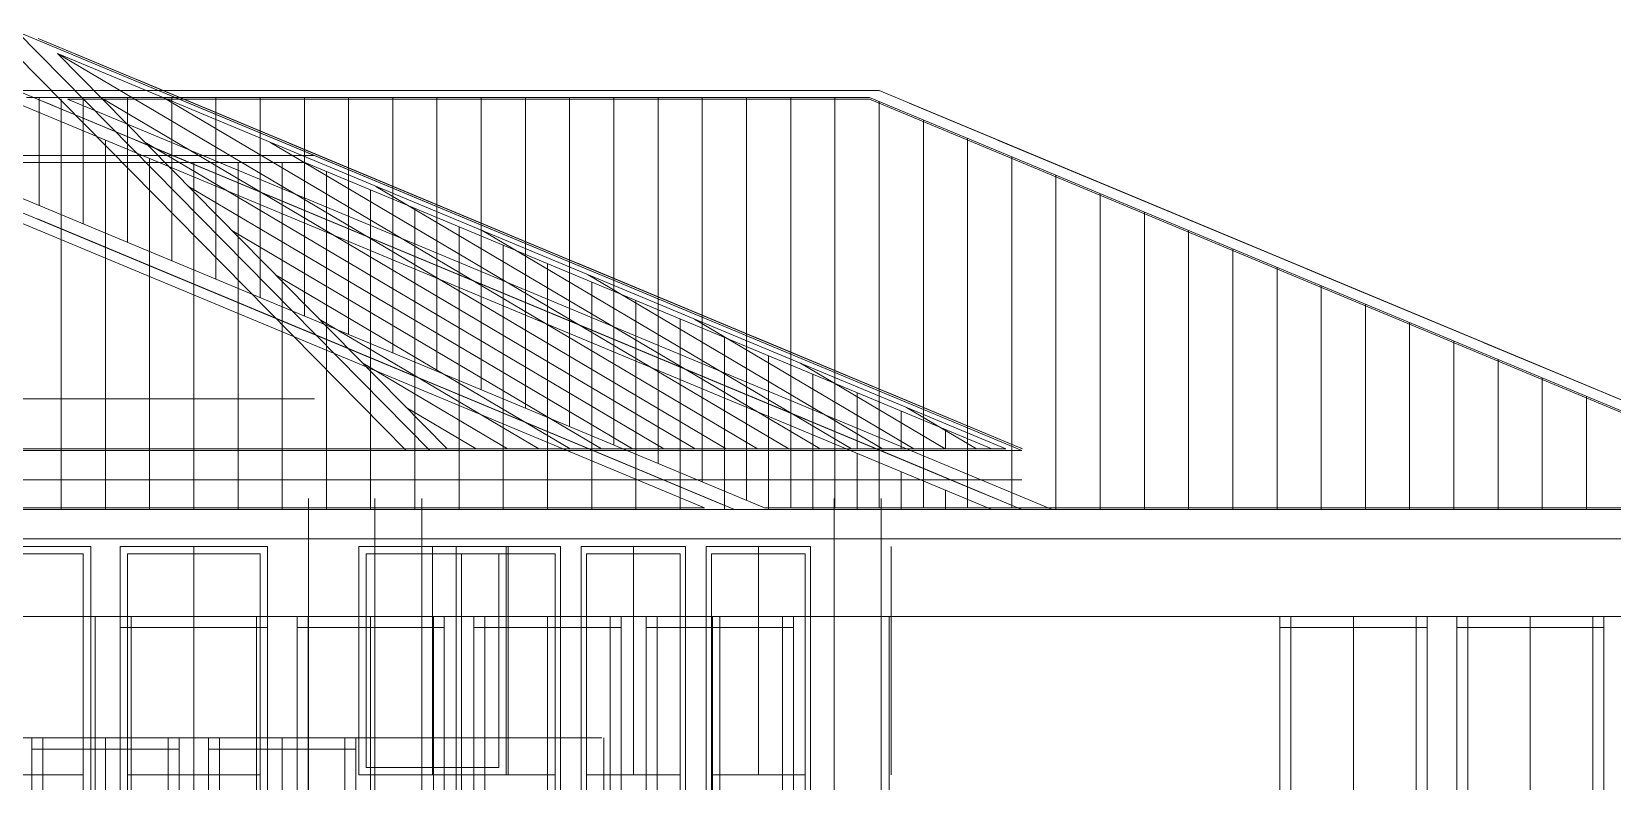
# Model space of a CAD drawing. Header units: millimetres. Extents: x -113526 to 211532, y -79714 to 28306.
# Drawn here: x 82736 to 84591, y -15214 to -14334 of the extents above; entities that cross this region are included whole.
import ezdxf

# ---------------------------------------------------------------- set-up
doc = ezdxf.new("R2010")
doc.units = ezdxf.units.MM
doc.layers.add('填充图样', color=38, linetype='Continuous')

msp = doc.modelspace()

# ---------------------------------------------------------------- linework, layer by layer
at = {"layer": '填充图样', "lineweight": 5, "extrusion": (2e-16, -4e-16, -1)}
for p, q in [((83898.1, -14825.5, 10.3), (82718.6, -14334, 494.9)), ((83067.8, -14479.5, 1363.1), (82718.6, -14334, 1013.9)), ((83067.8, -14479.5, 10.3), (82369.4, -14479.5, 10.3)), ((83898.1, -14825.5, 7331.2), (83067.8, -14479.5, 6500.9))]:
    msp.add_line(p, q, dxfattribs=at)
at = {"layer": '填充图样', "lineweight": 5, "extrusion": (0.384615, 0.923077, 0)}
for p, q in [((83899, -14823.5, 598.7), (82743.4, -14342, 598.7)), ((83899, -14823.5, 546.8), (82743.4, -14342, 546.8)), ((83899, -14823.5, 962), (82743.4, -14342, 962)), ((83899, -14823.5, 910.1), (82743.4, -14342, 910.1)), ((83899, -14823.5, 858.2), (82743.4, -14342, 858.2)), ((83899, -14823.5, 806.3), (82743.4, -14342, 806.3)), ((83899, -14823.5, 754.4), (82743.4, -14342, 754.4)), ((83899, -14823.5, 702.5), (82743.4, -14342, 702.5)), ((83899, -14823.5, 650.6), (82743.4, -14342, 650.6)), ((82743.4, -14342, 512.8), (83899, -14823.5, 38.1)), ((83092.6, -14487.5, 1351.7), (82743.4, -14342, 1002.5)), ((82743.4, -14342, 1002.5), (82743.4, -14342, 512.8)), ((83899, -14823.5, 1013.9), (82754.7, -14346.7, 1013.9)), ((83899, -14823.5, 494.9), (82787, -14360.2, 494.9)), ((83899, -14823.5, 1065.8), (82806.6, -14368.4, 1065.8)), ((83899, -14823.5, 1117.7), (82858.5, -14390, 1117.7)), ((83899, -14823.5, 1169.6), (82910.4, -14411.6, 1169.6)), ((83899, -14823.5, 443), (82913.3, -14412.8, 443)), ((83899, -14823.5, 1221.5), (82962.3, -14433.2, 1221.5)), ((83899, -14823.5, 1273.4), (83014.2, -14454.9, 1273.4)), ((83899, -14823.5, 391.1), (83039.6, -14465.5, 391.1)), ((83899, -14823.5, 1325.3), (83066.1, -14476.5, 1325.3)), ((83092.6, -14487.5, 6489.5), (83092.6, -14487.5, 1351.7)), ((83899, -14823.5, 1896.1), (83092.6, -14487.5, 1896.1)), ((83899, -14823.5, 1792.3), (83092.6, -14487.5, 1792.3)), ((83899, -14823.5, 1740.4), (83092.6, -14487.5, 1740.4)), ((83899, -14823.5, 1688.5), (83092.6, -14487.5, 1688.5)), ((83899, -14823.5, 1636.6), (83092.6, -14487.5, 1636.6)), ((83899, -14823.5, 1584.7), (83092.6, -14487.5, 1584.7)), ((83899, -14823.5, 1532.9), (83092.6, -14487.5, 1532.9)), ((83899, -14823.5, 1481), (83092.6, -14487.5, 1481)), ((83899, -14823.5, 1429.1), (83092.6, -14487.5, 1429.1)), ((83899, -14823.5, 1377.2), (83092.6, -14487.5, 1377.2)), ((83899, -14823.5, 1844.2), (83092.6, -14487.5, 1844.2)), ((83899, -14823.5, 6463), (83092.6, -14487.5, 6463)), ((83899, -14823.5, 7295.9), (83092.6, -14487.5, 6489.5)), ((83899, -14823.5, 6047.8), (83092.6, -14487.5, 6047.8)), ((83899, -14823.5, 6099.7), (83092.6, -14487.5, 6099.7)), ((83899, -14823.5, 6151.6), (83092.6, -14487.5, 6151.6)), ((83899, -14823.5, 6203.5), (83092.6, -14487.5, 6203.5)), ((83899, -14823.5, 6255.4), (83092.6, -14487.5, 6255.4)), ((83899, -14823.5, 6307.3), (83092.6, -14487.5, 6307.3)), ((83899, -14823.5, 6359.2), (83092.6, -14487.5, 6359.2)), ((83899, -14823.5, 6411.1), (83092.6, -14487.5, 6411.1)), ((83899, -14823.5, 5995.9), (83092.6, -14487.5, 5995.9)), ((83899, -14823.5, 4646.6), (83092.6, -14487.5, 4646.6)), ((83899, -14823.5, 4698.5), (83092.6, -14487.5, 4698.5)), ((83899, -14823.5, 4750.4), (83092.6, -14487.5, 4750.4)), ((83899, -14823.5, 4802.3), (83092.6, -14487.5, 4802.3)), ((83899, -14823.5, 4854.2), (83092.6, -14487.5, 4854.2)), ((83899, -14823.5, 4906.1), (83092.6, -14487.5, 4906.1)), ((83899, -14823.5, 4958), (83092.6, -14487.5, 4958)), ((83899, -14823.5, 5009.9), (83092.6, -14487.5, 5009.9)), ((83899, -14823.5, 5061.8), (83092.6, -14487.5, 5061.8)), ((83899, -14823.5, 5113.7), (83092.6, -14487.5, 5113.7)), ((83899, -14823.5, 5165.6), (83092.6, -14487.5, 5165.6)), ((83899, -14823.5, 5217.5), (83092.6, -14487.5, 5217.5)), ((83899, -14823.5, 5269.4), (83092.6, -14487.5, 5269.4)), ((83899, -14823.5, 5321.3), (83092.6, -14487.5, 5321.3)), ((83899, -14823.5, 5373.2), (83092.6, -14487.5, 5373.2)), ((83899, -14823.5, 5425.1), (83092.6, -14487.5, 5425.1)), ((83899, -14823.5, 5477), (83092.6, -14487.5, 5477)), ((83899, -14823.5, 5528.9), (83092.6, -14487.5, 5528.9)), ((83899, -14823.5, 5580.8), (83092.6, -14487.5, 5580.8)), ((83899, -14823.5, 5632.7), (83092.6, -14487.5, 5632.7)), ((83899, -14823.5, 5684.6), (83092.6, -14487.5, 5684.6)), ((83899, -14823.5, 5736.5), (83092.6, -14487.5, 5736.5)), ((83899, -14823.5, 5788.4), (83092.6, -14487.5, 5788.4)), ((83899, -14823.5, 5840.3), (83092.6, -14487.5, 5840.3)), ((83899, -14823.5, 5892.1), (83092.6, -14487.5, 5892.1)), ((83899, -14823.5, 5944), (83092.6, -14487.5, 5944)), ((83899, -14823.5, 3660.6), (83092.6, -14487.5, 3660.6)), ((83899, -14823.5, 3712.5), (83092.6, -14487.5, 3712.5)), ((83899, -14823.5, 3764.4), (83092.6, -14487.5, 3764.4)), ((83899, -14823.5, 3816.3), (83092.6, -14487.5, 3816.3)), ((83899, -14823.5, 3868.2), (83092.6, -14487.5, 3868.2)), ((83899, -14823.5, 3920.1), (83092.6, -14487.5, 3920.1)), ((83899, -14823.5, 3972), (83092.6, -14487.5, 3972)), ((83899, -14823.5, 4023.9), (83092.6, -14487.5, 4023.9)), ((83899, -14823.5, 4075.8), (83092.6, -14487.5, 4075.8)), ((83899, -14823.5, 4127.7), (83092.6, -14487.5, 4127.7)), ((83899, -14823.5, 3608.7), (83092.6, -14487.5, 3608.7)), ((83899, -14823.5, 3556.8), (83092.6, -14487.5, 3556.8)), ((83899, -14823.5, 3504.9), (83092.6, -14487.5, 3504.9)), ((83899, -14823.5, 3453), (83092.6, -14487.5, 3453)), ((83899, -14823.5, 3401.1), (83092.6, -14487.5, 3401.1)), ((83899, -14823.5, 3349.2), (83092.6, -14487.5, 3349.2)), ((83899, -14823.5, 3297.3), (83092.6, -14487.5, 3297.3)), ((83899, -14823.5, 4179.6), (83092.6, -14487.5, 4179.6)), ((83899, -14823.5, 4231.5), (83092.6, -14487.5, 4231.5)), ((83899, -14823.5, 4283.4), (83092.6, -14487.5, 4283.4)), ((83899, -14823.5, 4335.3), (83092.6, -14487.5, 4335.3)), ((83899, -14823.5, 4387.2), (83092.6, -14487.5, 4387.2)), ((83899, -14823.5, 4439), (83092.6, -14487.5, 4439)), ((83899, -14823.5, 4490.9), (83092.6, -14487.5, 4490.9)), ((83899, -14823.5, 4542.8), (83092.6, -14487.5, 4542.8)), ((83899, -14823.5, 4594.7), (83092.6, -14487.5, 4594.7)), ((83899, -14823.5, 1948), (83092.6, -14487.5, 1948)), ((83899, -14823.5, 2934.1), (83092.6, -14487.5, 2934.1)), ((83899, -14823.5, 2882.2), (83092.6, -14487.5, 2882.2)), ((83899, -14823.5, 2830.3), (83092.6, -14487.5, 2830.3)), ((83899, -14823.5, 2778.4), (83092.6, -14487.5, 2778.4)), ((83899, -14823.5, 2726.5), (83092.6, -14487.5, 2726.5)), ((83899, -14823.5, 2674.6), (83092.6, -14487.5, 2674.6)), ((83899, -14823.5, 2622.7), (83092.6, -14487.5, 2622.7)), ((83899, -14823.5, 2570.8), (83092.6, -14487.5, 2570.8)), ((83899, -14823.5, 2518.9), (83092.6, -14487.5, 2518.9)), ((83899, -14823.5, 2467), (83092.6, -14487.5, 2467)), ((83899, -14823.5, 2415.1), (83092.6, -14487.5, 2415.1)), ((83899, -14823.5, 2363.2), (83092.6, -14487.5, 2363.2)), ((83899, -14823.5, 2311.3), (83092.6, -14487.5, 2311.3)), ((83899, -14823.5, 2259.4), (83092.6, -14487.5, 2259.4)), ((83899, -14823.5, 2207.5), (83092.6, -14487.5, 2207.5)), ((83899, -14823.5, 2155.6), (83092.6, -14487.5, 2155.6)), ((83899, -14823.5, 2103.7), (83092.6, -14487.5, 2103.7)), ((83899, -14823.5, 2051.8), (83092.6, -14487.5, 2051.8)), ((83899, -14823.5, 1999.9), (83092.6, -14487.5, 1999.9)), ((83899, -14823.5, 3245.4), (83092.6, -14487.5, 3245.4)), ((83899, -14823.5, 3193.5), (83092.6, -14487.5, 3193.5)), ((83899, -14823.5, 3141.6), (83092.6, -14487.5, 3141.6)), ((83899, -14823.5, 3089.7), (83092.6, -14487.5, 3089.7)), ((83899, -14823.5, 3037.8), (83092.6, -14487.5, 3037.8)), ((83899, -14823.5, 2985.9), (83092.6, -14487.5, 2985.9)), ((83899, -14823.5, 6514.9), (83118, -14498.1, 6514.9)), ((83899, -14823.5, 339.2), (83165.9, -14518.1, 339.2)), ((83899, -14823.5, 6566.8), (83169.9, -14519.7, 6566.8)), ((83899, -14823.5, 6618.7), (83221.8, -14541.4, 6618.7)), ((83899, -14823.5, 6670.6), (83273.7, -14563, 6670.6)), ((83899, -14823.5, 287.3), (83292.3, -14570.7, 287.3)), ((83899, -14823.5, 6722.5), (83325.6, -14584.6, 6722.5)), ((83899, -14823.5, 6774.4), (83377.5, -14606.2, 6774.4)), ((83899, -14823.5, 235.4), (83418.6, -14623.4, 235.4)), ((83899, -14823.5, 6826.3), (83429.4, -14627.9, 6826.3)), ((83899, -14823.5, 6878.2), (83481.3, -14649.5, 6878.2)), ((83899, -14823.5, 6930.1), (83533.2, -14671.1, 6930.1)), ((83899, -14823.5, 183.5), (83544.9, -14676, 183.5)), ((83899, -14823.5, 6982), (83585.1, -14692.7, 6982)), ((83899, -14823.5, 7033.9), (83637, -14714.3, 7033.9)), ((83899, -14823.5, 131.6), (83671.2, -14728.6, 131.6)), ((83899, -14823.5, 7085.8), (83688.9, -14736, 7085.8)), ((83899, -14823.5, 7137.7), (83740.8, -14757.6, 7137.7)), ((83899, -14823.5, 7189.6), (83792.7, -14779.2, 7189.6)), ((83899, -14823.5, 79.8), (83797.6, -14781.3, 79.8)), ((83899, -14823.5, 7241.5), (83844.5, -14800.8, 7241.5)), ((83899, -14823.5, 7293.4), (83896.4, -14822.5, 7293.4)), ((83899, -14823.5, 38.1), (83899, -14823.5, 7295.9))]:
    msp.add_line(p, q, dxfattribs=at)
at = {"layer": '填充图样', "lineweight": 5, "extrusion": (0.272521, 0.922748, -0.272521)}
for p, q in [((82766.3, -14359.8, 447.2), (83223.4, -14823.5, -665.6)), ((83551.2, -14823.5, -337.7), (82766.3, -14359.8, 447.2)), ((83879.1, -14823.5, -9.9), (82766.3, -14359.8, 447.2)), ((83514.5, -14823.5, -374.4), (82817.4, -14411.7, 322.7)), ((83587.9, -14823.5, -301), (82890.8, -14411.7, 396.1)), ((83477.8, -14823.5, -411.1), (82868.6, -14463.7, 198.1)), ((83624.6, -14823.5, -264.3), (83015.4, -14463.7, 344.9)), ((83441.2, -14823.5, -447.8), (82919.8, -14515.6, 73.5)), ((83661.3, -14823.5, -227.7), (83140, -14515.6, 293.7)), ((83404.5, -14823.5, -484.5), (82970.9, -14567.5, -51)), ((83698, -14823.5, -191), (83264.5, -14567.5, 242.5)), ((83367.8, -14823.5, -521.2), (83022.1, -14619.4, -175.6)), ((83734.7, -14823.5, -154.3), (83389.1, -14619.4, 191.4)), ((83331.1, -14823.5, -557.9), (83073.3, -14671.3, -300.2)), ((83771.4, -14823.5, -117.6), (83513.7, -14671.3, 140.2)), ((83294.4, -14823.5, -594.6), (83124.5, -14723.2, -424.7)), ((83808.1, -14823.5, -80.9), (83638.2, -14723.2, 89)), ((83257.7, -14823.5, -631.3), (83175.6, -14775.1, -549.3)), ((83844.8, -14823.5, -44.2), (83762.8, -14775.1, 37.9)), ((83223.4, -14823.5, -665.6), (83879.1, -14823.5, -9.9))]:
    msp.add_line(p, q, dxfattribs=at)
at = {"layer": '填充图样', "lineweight": 5, "extrusion": (1.7e-15, 0.923077, -0.384615)}
for p, q in [((83175.4, -14825.5, -684.6), (82718.6, -14362.2, 427.4)), ((82770.5, -14823.5, -685.5), (82770.5, -14412.8, 300.2)), ((82822.4, -14823.5, -685.5), (82822.4, -14465.5, 173.9)), ((82874.3, -14823.5, -685.5), (82874.3, -14518.1, 47.6)), ((82926.2, -14823.5, -685.5), (82926.2, -14570.7, -78.8)), ((82978.1, -14823.5, -685.5), (82978.1, -14623.4, -205.1)), ((83030, -14823.5, -685.5), (83030, -14676, -331.4)), ((83081.9, -14823.5, -685.5), (83081.9, -14728.6, -457.7)), ((83133.7, -14823.5, -685.5), (83133.7, -14781.3, -584.1)), ((82261.7, -14825.5, -684.6), (83175.4, -14825.5, -684.6))]:
    msp.add_line(p, q, dxfattribs=at)
at = {"layer": '填充图样', "lineweight": 5, "extrusion": (1, -2e-16, 4e-16)}
msp.add_line((83730.6, -14403.2, 13347.9), (79008, -14403.2, 13347.9), dxfattribs=at)
at = {"layer": '填充图样', "lineweight": 5, "extrusion": (2e-16, 1, -2e-16)}
for p, q in [((82718.6, -14403.2, 13347.9), (83898.1, -14894.7, 12168.4)), ((82718.6, -14403.2, 12336), (83898.1, -14894.7, 11156.4)), ((84910.1, -14894.7, 12168.4), (83730.6, -14403.2, 13347.9)), ((84910.1, -14894.7, 14527.5), (83730.6, -14403.2, 13347.9)), ((82369.4, -14479.5, 1363.1), (83067.8, -14479.5, 1363.1)), ((82369.4, -14479.5, 6500.9), (83067.8, -14479.5, 6500.9)), ((83067.8, -14479.5, 6500.9), (83067.8, -14479.5, 1363.1)), ((83067.8, -14479.5, 6500.9), (83067.8, -14479.5, 1363.1)), ((83560.8, -14894.7, 14977.3), (82718.6, -14543.8, 14135)), ((83560.8, -14894.7, 14527.5), (82718.6, -14543.8, 13685.3)), ((83898.1, -14860.1, 7331.2), (81539, -14860.1, 7331.2)), ((83203.2, -14860.1, -684.6), (82234, -14860.1, -684.6)), ((83203.2, -14860.1, -684.6), (83898.1, -14860.1, 10.3)), ((83898.1, -14860.1, 7331.2), (83898.1, -14860.1, 10.3)), ((83060.8, -16304.6, -529), (83060.8, -14881.7, -529)), ((83138.7, -16304.6, -529), (83138.7, -14881.7, -529)), ((83193.7, -16304.6, -473.9), (83193.7, -14881.7, -473.9)), ((83677.7, -16304.6, 10.1), (83677.7, -14881.7, 10.1)), ((83732.8, -16304.6, 143), (83732.8, -14881.7, 143)), ((81539, -14929.3, 11156.4), (83898.1, -14929.3, 11156.4)), ((83560.8, -14929.3, 14977.3), (81876.3, -14929.3, 14977.3)), ((84910.1, -14929.3, 14527.5), (83560.8, -14929.3, 14527.5)), ((83560.8, -14929.3, 14527.5), (83560.8, -14929.3, 14977.3)), ((84910.1, -14929.3, 12168.4), (83898.1, -14929.3, 12168.4)), ((83898.1, -14929.3, 11156.4), (83898.1, -14929.3, 12168.4)), ((81694.7, -15020.1, 11312.1), (83742.5, -15020.1, 11312.1)), ((82810.5, -15366.1, 11312.1), (82810.5, -15020.1, 11312.1)), ((84754.4, -15020.1, 14371.8), (83405.1, -15020.1, 14371.8)), ((83457, -15366.1, 11312.1), (83457, -15020.1, 11312.1)), ((83534.9, -15366.1, 11312.1), (83534.9, -15020.1, 11312.1)), ((84754.4, -15020.1, 12324.1), (83742.5, -15020.1, 12324.1)), ((83742.5, -15020.1, 11312.1), (83742.5, -15020.1, 12324.1)), ((82032, -15162.8, 14821.6), (83405.1, -15162.8, 14821.6)), ((83405.1, -15162.8, 14821.6), (83405.1, -15162.8, 14371.8))]:
    msp.add_line(p, q, dxfattribs=at)
at = {"layer": '填充图样', "lineweight": 5, "extrusion": (5e-16, 0.923077, 0.384615)}
for p, q in [((83719.2, -14411.2, 13372.7), (82729.9, -14411.2, 13372.7)), ((82744.5, -14537.9, 13676.7), (82744.5, -14411.2, 13372.7)), ((82796.4, -14559.5, 13728.6), (82796.4, -14411.2, 13372.7)), ((82848.3, -14581.1, 13780.5), (82848.3, -14411.2, 13372.7)), ((82900.2, -14602.8, 13832.4), (82900.2, -14411.2, 13372.7)), ((82952.1, -14624.4, 13884.3), (82952.1, -14411.2, 13372.7)), ((83004, -14646, 13936.2), (83004, -14411.2, 13372.7)), ((83055.9, -14667.6, 13988.1), (83055.9, -14411.2, 13372.7)), ((83107.8, -14689.2, 14040), (83107.8, -14411.2, 13372.7)), ((83159.7, -14710.9, 14091.9), (83159.7, -14411.2, 13372.7)), ((83211.6, -14732.5, 14143.8), (83211.6, -14411.2, 13372.7)), ((83263.5, -14754.1, 14195.7), (83263.5, -14411.2, 13372.7)), ((83315.4, -14775.7, 14247.6), (83315.4, -14411.2, 13372.7)), ((83367.3, -14797.4, 14299.5), (83367.3, -14411.2, 13372.7)), ((83419.2, -14819, 14351.4), (83419.2, -14411.2, 13372.7)), ((83471.1, -14840.6, 14403.3), (83471.1, -14411.2, 13372.7)), ((83523, -14862.2, 14455.2), (83523, -14411.2, 13372.7)), ((83574.9, -14883.9, 14507.1), (83574.9, -14411.2, 13372.7)), ((83626.8, -14892.7, 14528.3), (83626.8, -14411.2, 13372.7)), ((83678.7, -14892.7, 14528.3), (83678.7, -14411.2, 13372.7)), ((84874.8, -14892.7, 14528.3), (83719.2, -14411.2, 13372.7)), ((83730.6, -14892.7, 14528.3), (83730.6, -14415.9, 13384.1)), ((83782.5, -14892.7, 14528.3), (83782.5, -14437.6, 13436)), ((83834.4, -14892.7, 14528.3), (83834.4, -14459.2, 13487.9)), ((83886.2, -14892.7, 14528.3), (83886.2, -14480.8, 13539.8)), ((83938.1, -14892.7, 14528.3), (83938.1, -14502.4, 13591.7)), ((82718.6, -14527.1, 13650.8), (83596.1, -14892.7, 14528.3)), ((83990, -14892.7, 14528.3), (83990, -14524.1, 13643.6)), ((84041.9, -14892.7, 14528.3), (84041.9, -14545.7, 13695.5)), ((83525.5, -14892.7, 14978.1), (82718.6, -14556.5, 14171.2)), ((82770.5, -14892.7, 14978.1), (82770.5, -14578.1, 14223.1)), ((84093.8, -14892.7, 14528.3), (84093.8, -14567.3, 13747.4)), ((82822.4, -14892.7, 14978.1), (82822.4, -14599.7, 14275)), ((84145.7, -14892.7, 14528.3), (84145.7, -14588.9, 13799.2)), ((84197.6, -14892.7, 14528.3), (84197.6, -14610.6, 13851.1)), ((82874.3, -14892.7, 14978.1), (82874.3, -14621.4, 14326.9)), ((84249.5, -14892.7, 14528.3), (84249.5, -14632.2, 13903)), ((82926.2, -14892.7, 14978.1), (82926.2, -14643, 14378.8)), ((84301.4, -14892.7, 14528.3), (84301.4, -14653.8, 13954.9)), ((82978.1, -14892.7, 14978.1), (82978.1, -14664.6, 14430.7)), ((84353.3, -14892.7, 14528.3), (84353.3, -14675.4, 14006.8)), ((83030, -14892.7, 14978.1), (83030, -14686.2, 14482.6)), ((83081.9, -14892.7, 14978.1), (83081.9, -14707.9, 14534.4)), ((84405.2, -14892.7, 14528.3), (84405.2, -14697, 14058.7)), ((83133.7, -14892.7, 14978.1), (83133.7, -14729.5, 14586.3)), ((84457.1, -14892.7, 14528.3), (84457.1, -14718.7, 14110.6)), ((83185.6, -14892.7, 14978.1), (83185.6, -14751.1, 14638.2)), ((84509, -14892.7, 14528.3), (84509, -14740.3, 14162.5)), ((84560.9, -14892.7, 14528.3), (84560.9, -14761.9, 14214.4)), ((83237.5, -14892.7, 14978.1), (83237.5, -14772.7, 14690.1)), ((83289.4, -14892.7, 14978.1), (83289.4, -14794.4, 14742)), ((83341.3, -14892.7, 14978.1), (83341.3, -14816, 14793.9)), ((83393.2, -14892.7, 14978.1), (83393.2, -14837.6, 14845.8)), ((83445.1, -14892.7, 14978.1), (83445.1, -14859.2, 14897.7)), ((83497, -14892.7, 14978.1), (83497, -14880.8, 14949.6)), ((81911.7, -14892.7, 14978.1), (83525.5, -14892.7, 14978.1)), ((83596.1, -14892.7, 14528.3), (84874.8, -14892.7, 14528.3))]:
    msp.add_line(p, q, dxfattribs=at)
at = {"layer": '填充图样', "lineweight": 5, "extrusion": (0.384615, 0.923077, 8e-16)}
for p, q in [((83435.8, -14702.1, 12595.4), (82742.5, -14413.2, 12595.4)), ((83383.9, -14680.4, 12647.3), (82742.5, -14413.2, 12647.3)), ((83332, -14658.8, 12699.2), (82742.5, -14413.2, 12699.2)), ((83487.7, -14723.7, 12543.5), (82742.5, -14413.2, 12543.5)), ((83643.3, -14788.5, 12387.8), (82742.5, -14413.2, 12387.8)), ((83591.5, -14766.9, 12439.7), (82742.5, -14413.2, 12439.7)), ((83539.6, -14745.3, 12491.6), (82742.5, -14413.2, 12491.6)), ((82742.5, -14413.2, 13288.7), (83898.1, -14894.7, 12133.1)), ((83898.1, -14894.7, 11191.7), (82742.5, -14413.2, 12347.3)), ((82742.5, -14413.2, 12347.3), (82742.5, -14413.2, 13288.7)), ((83228.2, -14615.6, 12803), (82742.5, -14413.2, 12803)), ((83176.3, -14593.9, 12854.9), (82742.5, -14413.2, 12854.9)), ((83280.1, -14637.2, 12751.1), (82742.5, -14413.2, 12751.1)), ((82864.9, -14464.2, 13166.3), (82742.5, -14413.2, 13166.3)), ((82968.7, -14507.4, 13062.5), (82742.5, -14413.2, 13062.5)), ((82916.8, -14485.8, 13114.4), (82742.5, -14413.2, 13114.4)), ((83124.4, -14572.3, 12906.8), (82742.5, -14413.2, 12906.8)), ((83020.6, -14529.1, 13010.6), (82742.5, -14413.2, 13010.6)), ((83072.5, -14550.7, 12958.7), (82742.5, -14413.2, 12958.7)), ((82813, -14442.6, 13218.2), (82742.5, -14413.2, 13218.2)), ((82761.1, -14420.9, 13270.1), (82742.5, -14413.2, 13270.1)), ((83695.2, -14810.2, 12336), (82753.9, -14417.9, 12336)), ((83747.1, -14831.8, 12284.1), (82805.8, -14439.6, 12284.1)), ((83799, -14853.4, 12232.2), (82857.7, -14461.2, 12232.2)), ((83850.9, -14875, 12180.3), (82909.6, -14482.8, 12180.3)), ((83898.1, -14894.7, 12128.4), (82961.5, -14504.4, 12128.4)), ((83898.1, -14894.7, 12076.5), (83013.4, -14526.1, 12076.5)), ((83898.1, -14894.7, 12024.6), (83065.3, -14547.7, 12024.6)), ((83898.1, -14894.7, 11972.7), (83117.2, -14569.3, 11972.7)), ((83898.1, -14894.7, 11920.8), (83169.1, -14590.9, 11920.8)), ((83898.1, -14894.7, 11868.9), (83221, -14612.6, 11868.9)), ((83898.1, -14894.7, 11817), (83272.9, -14634.2, 11817)), ((83898.1, -14894.7, 11765.1), (83324.8, -14655.8, 11765.1)), ((83898.1, -14894.7, 11713.2), (83376.6, -14677.4, 11713.2)), ((83898.1, -14894.7, 11661.3), (83428.5, -14699, 11661.3)), ((83898.1, -14894.7, 11609.4), (83480.4, -14720.7, 11609.4)), ((83898.1, -14894.7, 11557.5), (83532.3, -14742.3, 11557.5)), ((83898.1, -14894.7, 11505.6), (83584.2, -14763.9, 11505.6)), ((83898.1, -14894.7, 11453.7), (83636.1, -14785.5, 11453.7)), ((83898.1, -14894.7, 11401.8), (83688, -14807.2, 11401.8)), ((83898.1, -14894.7, 11349.9), (83739.9, -14828.8, 11349.9)), ((83898.1, -14894.7, 11298), (83791.8, -14850.4, 11298)), ((83898.1, -14894.7, 11246.1), (83843.7, -14872, 11246.1)), ((83898.1, -14894.7, 11194.2), (83895.6, -14893.7, 11194.2)), ((83898.1, -14894.7, 12133.1), (83898.1, -14894.7, 11191.7))]:
    msp.add_line(p, q, dxfattribs=at)
at = {"layer": '填充图样', "lineweight": 5, "extrusion": (-3e-16, 0.923077, -0.384615)}
for p, q in [((82777.8, -14413.2, 13324), (83933.5, -14894.7, 12168.4)), ((83719.2, -14413.2, 13324), (82777.8, -14413.2, 13324)), ((82796.4, -14420.9, 13305.4), (82796.4, -14413.2, 13324)), ((82848.3, -14442.6, 13253.5), (82848.3, -14413.2, 13324)), ((82900.2, -14464.2, 13201.6), (82900.2, -14413.2, 13324)), ((82952.1, -14485.8, 13149.7), (82952.1, -14413.2, 13324)), ((83004, -14507.4, 13097.8), (83004, -14413.2, 13324)), ((83055.9, -14529.1, 13045.9), (83055.9, -14413.2, 13324)), ((83107.8, -14550.7, 12994), (83107.8, -14413.2, 13324)), ((83159.7, -14572.3, 12942.1), (83159.7, -14413.2, 13324)), ((83211.6, -14593.9, 12890.2), (83211.6, -14413.2, 13324)), ((83263.5, -14615.6, 12838.3), (83263.5, -14413.2, 13324)), ((83315.4, -14637.2, 12786.4), (83315.4, -14413.2, 13324)), ((83367.3, -14658.8, 12734.5), (83367.3, -14413.2, 13324)), ((83419.2, -14680.4, 12682.6), (83419.2, -14413.2, 13324)), ((83471.1, -14702.1, 12630.7), (83471.1, -14413.2, 13324)), ((83523, -14723.7, 12578.9), (83523, -14413.2, 13324)), ((83574.9, -14745.3, 12527), (83574.9, -14413.2, 13324)), ((83626.8, -14766.9, 12475.1), (83626.8, -14413.2, 13324)), ((83678.7, -14788.5, 12423.2), (83678.7, -14413.2, 13324)), ((84874.8, -14894.7, 12168.4), (83719.2, -14413.2, 13324)), ((83730.6, -14810.2, 12371.3), (83730.6, -14417.9, 13312.6)), ((83782.5, -14831.8, 12319.4), (83782.5, -14439.6, 13260.7)), ((83834.4, -14853.4, 12267.5), (83834.4, -14461.2, 13208.8)), ((83886.2, -14875, 12215.6), (83886.2, -14482.8, 13156.9)), ((83938.1, -14894.7, 12168.4), (83938.1, -14504.4, 13105)), ((83990, -14894.7, 12168.4), (83990, -14526.1, 13053.1)), ((84041.9, -14894.7, 12168.4), (84041.9, -14547.7, 13001.2)), ((84093.8, -14894.7, 12168.4), (84093.8, -14569.3, 12949.3)), ((84145.7, -14894.7, 12168.4), (84145.7, -14590.9, 12897.4)), ((84197.6, -14894.7, 12168.4), (84197.6, -14612.6, 12845.6)), ((84249.5, -14894.7, 12168.4), (84249.5, -14634.2, 12793.7)), ((84301.4, -14894.7, 12168.4), (84301.4, -14655.8, 12741.8)), ((84353.3, -14894.7, 12168.4), (84353.3, -14677.4, 12689.9)), ((84405.2, -14894.7, 12168.4), (84405.2, -14699, 12638)), ((84457.1, -14894.7, 12168.4), (84457.1, -14720.7, 12586.1)), ((84509, -14894.7, 12168.4), (84509, -14742.3, 12534.2)), ((84560.9, -14894.7, 12168.4), (84560.9, -14763.9, 12482.3)), ((83933.5, -14894.7, 12168.4), (84874.8, -14894.7, 12168.4))]:
    msp.add_line(p, q, dxfattribs=at)
at = {"layer": '填充图样', "lineweight": 5, "extrusion": (-2e-16, 0.923077, -0.384615)}
for p, q in [((83862.8, -14894.7, 11156.4), (82718.6, -14417.9, 12300.6)), ((82770.5, -14894.7, 11156.4), (82770.5, -14439.6, 12248.7)), ((82822.4, -14894.7, 11156.4), (82822.4, -14461.2, 12196.8)), ((82874.3, -14894.7, 11156.4), (82874.3, -14482.8, 12145)), ((82926.2, -14894.7, 11156.4), (82926.2, -14504.4, 12093.1)), ((82978.1, -14894.7, 11156.4), (82978.1, -14526.1, 12041.2)), ((83030, -14894.7, 11156.4), (83030, -14547.7, 11989.3)), ((83081.9, -14894.7, 11156.4), (83081.9, -14569.3, 11937.4)), ((83133.7, -14894.7, 11156.4), (83133.7, -14590.9, 11885.5)), ((83185.6, -14894.7, 11156.4), (83185.6, -14612.6, 11833.6)), ((83237.5, -14894.7, 11156.4), (83237.5, -14634.2, 11781.7)), ((83289.4, -14894.7, 11156.4), (83289.4, -14655.8, 11729.8)), ((83341.3, -14894.7, 11156.4), (83341.3, -14677.4, 11677.9)), ((83393.2, -14894.7, 11156.4), (83393.2, -14699, 11626)), ((83445.1, -14894.7, 11156.4), (83445.1, -14720.7, 11574.1)), ((83497, -14894.7, 11156.4), (83497, -14742.3, 11522.2)), ((83548.9, -14894.7, 11156.4), (83548.9, -14763.9, 11470.3)), ((83600.8, -14894.7, 11156.4), (83600.8, -14785.5, 11418.4)), ((83652.7, -14894.7, 11156.4), (83652.7, -14807.2, 11366.5)), ((83704.6, -14894.7, 11156.4), (83704.6, -14828.8, 11314.6)), ((83756.5, -14894.7, 11156.4), (83756.5, -14850.4, 11262.7)), ((83808.4, -14894.7, 11156.4), (83808.4, -14872, 11210.8)), ((81574.3, -14894.7, 11156.4), (83862.8, -14894.7, 11156.4)), ((83860.3, -14894.7, 11156.4), (83860.3, -14893.7, 11158.9))]:
    msp.add_line(p, q, dxfattribs=at)
at = {"layer": '填充图样', "lineweight": 5, "extrusion": (0.384615, 0.923077, -3e-16)}
for p, q in [((84910.1, -14894.7, 13347.9), (83765.9, -14417.9, 13347.9)), ((83765.9, -14417.9, 13347.9), (84910.1, -14894.7, 12203.7)), ((84910.1, -14894.7, 14492.2), (83765.9, -14417.9, 13347.9)), ((84910.1, -14894.7, 13399.8), (83817.8, -14439.6, 13399.8)), ((84910.1, -14894.7, 13296), (83817.8, -14439.6, 13296)), ((84910.1, -14894.7, 13451.7), (83869.7, -14461.2, 13451.7)), ((84910.1, -14894.7, 13244.1), (83869.7, -14461.2, 13244.1)), ((84910.1, -14894.7, 13192.2), (83921.6, -14482.8, 13192.2)), ((84910.1, -14894.7, 13503.6), (83921.6, -14482.8, 13503.6)), ((84910.1, -14894.7, 13140.3), (83973.5, -14504.4, 13140.3)), ((84910.1, -14894.7, 13555.5), (83973.5, -14504.4, 13555.5)), ((84910.1, -14894.7, 13088.5), (84025.4, -14526.1, 13088.5)), ((84910.1, -14894.7, 13607.4), (84025.4, -14526.1, 13607.4)), ((84910.1, -14894.7, 13036.6), (84077.2, -14547.7, 13036.6)), ((84910.1, -14894.7, 13659.3), (84077.2, -14547.7, 13659.3)), ((84910.1, -14894.7, 12984.7), (84129.1, -14569.3, 12984.7)), ((84910.1, -14894.7, 13711.2), (84129.1, -14569.3, 13711.2)), ((84910.1, -14894.7, 12932.8), (84181, -14590.9, 12932.8)), ((84910.1, -14894.7, 13763.1), (84181, -14590.9, 13763.1)), ((84910.1, -14894.7, 12880.9), (84232.9, -14612.6, 12880.9)), ((84910.1, -14894.7, 13815), (84232.9, -14612.6, 13815)), ((84910.1, -14894.7, 12829), (84284.8, -14634.2, 12829)), ((84910.1, -14894.7, 13866.9), (84284.8, -14634.2, 13866.9)), ((84910.1, -14894.7, 13918.8), (84336.7, -14655.8, 13918.8)), ((84910.1, -14894.7, 12777.1), (84336.7, -14655.8, 12777.1)), ((84910.1, -14894.7, 13970.7), (84388.6, -14677.4, 13970.7)), ((84910.1, -14894.7, 12725.2), (84388.6, -14677.4, 12725.2)), ((84910.1, -14894.7, 14022.6), (84440.5, -14699, 14022.6)), ((84910.1, -14894.7, 12673.3), (84440.5, -14699, 12673.3)), ((84910.1, -14894.7, 12621.4), (84492.4, -14720.7, 12621.4)), ((84910.1, -14894.7, 14074.5), (84492.4, -14720.7, 14074.5)), ((84910.1, -14894.7, 12569.5), (84544.3, -14742.3, 12569.5)), ((84910.1, -14894.7, 14126.4), (84544.3, -14742.3, 14126.4))]:
    msp.add_line(p, q, dxfattribs=at)
at = {"layer": '填充图样', "lineweight": 5, "extrusion": (3e-16, 0.923077, 0.384615)}
for p, q in [((83056.4, -14487.5, 6525.6), (82380.7, -14487.5, 6525.6)), ((82770.5, -14823.5, 7332), (82770.5, -14487.5, 6525.6)), ((82822.4, -14823.5, 7332), (82822.4, -14487.5, 6525.6)), ((82874.3, -14823.5, 7332), (82874.3, -14487.5, 6525.6)), ((82926.2, -14823.5, 7332), (82926.2, -14487.5, 6525.6)), ((82978.1, -14823.5, 7332), (82978.1, -14487.5, 6525.6)), ((83030, -14823.5, 7332), (83030, -14487.5, 6525.6)), ((83862.8, -14823.5, 7332), (83056.4, -14487.5, 6525.6)), ((83081.9, -14823.5, 7332), (83081.9, -14498.1, 6551.1)), ((83133.7, -14823.5, 7332), (83133.7, -14519.7, 6602.9)), ((83185.6, -14823.5, 7332), (83185.6, -14541.4, 6654.8)), ((83237.5, -14823.5, 7332), (83237.5, -14563, 6706.7)), ((83289.4, -14823.5, 7332), (83289.4, -14584.6, 6758.6)), ((83341.3, -14823.5, 7332), (83341.3, -14606.2, 6810.5)), ((83393.2, -14823.5, 7332), (83393.2, -14627.9, 6862.4)), ((83445.1, -14823.5, 7332), (83445.1, -14649.5, 6914.3)), ((83497, -14823.5, 7332), (83497, -14671.1, 6966.2)), ((83548.9, -14823.5, 7332), (83548.9, -14692.7, 7018.1)), ((83600.8, -14823.5, 7332), (83600.8, -14714.3, 7070)), ((83652.7, -14823.5, 7332), (83652.7, -14736, 7121.9)), ((83704.6, -14823.5, 7332), (83704.6, -14757.6, 7173.8)), ((83756.5, -14823.5, 7332), (83756.5, -14779.2, 7225.7)), ((83808.4, -14823.5, 7332), (83808.4, -14800.8, 7277.6)), ((81574.3, -14823.5, 7332), (83862.8, -14823.5, 7332)), ((83860.3, -14823.5, 7332), (83860.3, -14822.5, 7329.5))]:
    msp.add_line(p, q, dxfattribs=at)
at = {"layer": '填充图样', "lineweight": 5, "extrusion": (0.384615, 0.923077, -1e-16)}
for p, q in [((82742.5, -14553.8, 14123.7), (83560.8, -14894.7, 14942)), ((83560.8, -14894.7, 14562.8), (82742.5, -14553.8, 13744.5)), ((82977.3, -14651.6, 13979.3), (82742.5, -14553.8, 13979.3)), ((83029.2, -14673.2, 14031.2), (82742.5, -14553.8, 14031.2)), ((83081.1, -14694.8, 14083.1), (82742.5, -14553.8, 14083.1)), ((82925.4, -14630, 13927.4), (82742.5, -14553.8, 13927.4)), ((82873.6, -14608.4, 13875.5), (82742.5, -14553.8, 13875.5)), ((82742.5, -14553.8, 13744.5), (82742.5, -14553.8, 14123.7)), ((82821.7, -14586.7, 13823.7), (82742.5, -14553.8, 13823.7)), ((82769.8, -14565.1, 13771.8), (82742.5, -14553.8, 13771.8)), ((83133, -14716.5, 14135), (82753.9, -14558.5, 14135)), ((83184.9, -14738.1, 14186.9), (82805.8, -14580.1, 14186.9)), ((83236.8, -14759.7, 14238.8), (82857.7, -14601.7, 14238.8)), ((83288.7, -14781.3, 14290.7), (82909.6, -14623.4, 14290.7)), ((83340.6, -14803, 14342.6), (82961.5, -14645, 14342.6)), ((83392.5, -14824.6, 14394.5), (83013.4, -14666.6, 14394.5)), ((83444.4, -14846.2, 14446.4), (83065.3, -14688.2, 14446.4)), ((83496.3, -14867.8, 14498.3), (83117.2, -14709.9, 14498.3)), ((83548.2, -14889.5, 14550.2), (83169.1, -14731.5, 14550.2)), ((83560.8, -14894.7, 14602.1), (83221, -14753.1, 14602.1)), ((83560.8, -14894.7, 14654), (83272.9, -14774.7, 14654)), ((83560.8, -14894.7, 14705.9), (83324.8, -14796.4, 14705.9)), ((83560.8, -14894.7, 14757.8), (83376.6, -14818, 14757.8)), ((83560.8, -14894.7, 14809.7), (83428.5, -14839.6, 14809.7)), ((83560.8, -14894.7, 14861.6), (83480.4, -14861.2, 14861.6)), ((83560.8, -14894.7, 14913.5), (83532.3, -14882.8, 14913.5)), ((83560.8, -14894.7, 14942), (83560.8, -14894.7, 14562.8))]:
    msp.add_line(p, q, dxfattribs=at)
at = {"layer": '填充图样', "lineweight": 5, "extrusion": (0, -4e-16, -1)}
for p, q in [((82632.1, -14938, -531.1), (82805.1, -14938, -531.1)), ((82640.7, -14946.6, -531.1), (82796.4, -14946.6, -531.1)), ((82796.4, -14946.6, -531.1), (82796.4, -15275.3, -531.1)), ((82805.1, -14938, -531.1), (82805.1, -15283.9, -531.1)), ((82839.7, -14938, -531.1), (83012.7, -14938, -531.1)), ((82839.7, -15283.9, -531.1), (82839.7, -14938, -531.1)), ((82848.3, -14946.6, -531.1), (83004, -14946.6, -531.1)), ((82848.3, -15275.3, -531.1), (82848.3, -14946.6, -531.1)), ((82926.2, -14938, -531.1), (82926.2, -15206.1, -531.1)), ((83004, -14946.6, -531.1), (83004, -15275.3, -531.1)), ((83012.7, -14938, -531.1), (83012.7, -15283.9, -531.1)), ((82796.4, -15206.1, -531.1), (82640.7, -15206.1, -531.1)), ((83004, -15206.1, -531.1), (82848.3, -15206.1, -531.1))]:
    msp.add_line(p, q, dxfattribs=at)
at = {"layer": '填充图样', "lineweight": 5}
for p, q in [((83119.7, -14938, 7177.7), (83119.7, -15206.1, 7177.7)), ((83292.7, -14938, 7177.7), (83119.7, -14938, 7177.7)), ((83128.3, -14946.6, 7177.7), (83128.3, -15197.4, 7177.7)), ((83284, -14946.6, 7177.7), (83128.3, -14946.6, 7177.7)), ((83206.2, -15206.1, 7177.7), (83206.2, -14938, 7177.7)), ((83284, -15197.4, 7177.7), (83284, -14946.6, 7177.7)), ((83292.7, -15206.1, 7177.7), (83292.7, -14938, 7177.7)), ((82839.7, -15020.1, 11312.1), (83012.7, -15020.1, 11312.1)), ((82839.7, -15366.1, 11312.1), (82839.7, -15020.1, 11312.1)), ((82852.6, -15366.1, 11312.1), (82852.6, -15020.1, 11312.1)), ((82926.2, -15279.6, 11312.1), (82926.2, -15020.1, 11312.1)), ((82999.7, -15020.1, 11312.1), (82999.7, -15366.1, 11312.1)), ((83012.7, -15020.1, 11312.1), (83012.7, -15366.1, 11312.1)), ((83047.3, -15366.1, 11312.1), (83047.3, -15020.1, 11312.1)), ((83047.3, -15020.1, 11312.1), (83220.2, -15020.1, 11312.1)), ((83060.2, -15366.1, 11312.1), (83060.2, -15020.1, 11312.1)), ((83133.7, -15279.6, 11312.1), (83133.7, -15020.1, 11312.1)), ((83207.3, -15020.1, 11312.1), (83207.3, -15366.1, 11312.1)), ((83220.2, -15020.1, 11312.1), (83220.2, -15366.1, 11312.1)), ((83254.8, -15020.1, 11312.1), (83427.8, -15020.1, 11312.1)), ((83254.8, -15366.1, 11312.1), (83254.8, -15020.1, 11312.1)), ((83267.8, -15366.1, 11312.1), (83267.8, -15020.1, 11312.1)), ((83341.3, -15279.6, 11312.1), (83341.3, -15020.1, 11312.1)), ((83414.9, -15020.1, 11312.1), (83414.9, -15366.1, 11312.1)), ((83427.8, -15020.1, 11312.1), (83427.8, -15366.1, 11312.1)), ((84373.9, -15020.1, 12324.1), (84200.9, -15020.1, 12324.1)), ((84200.9, -15020.1, 12324.1), (84200.9, -15366.1, 12324.1)), ((84213.8, -15020.1, 12324.1), (84213.8, -15366.1, 12324.1)), ((84287.4, -15279.6, 12324.1), (84287.4, -15020.1, 12324.1)), ((84360.9, -15366.1, 12324.1), (84360.9, -15020.1, 12324.1)), ((84373.9, -15366.1, 12324.1), (84373.9, -15020.1, 12324.1)), ((84581.4, -15020.1, 12324.1), (84408.5, -15020.1, 12324.1)), ((84408.5, -15020.1, 12324.1), (84408.5, -15366.1, 12324.1)), ((84421.4, -15020.1, 12324.1), (84421.4, -15366.1, 12324.1)), ((84494.9, -15279.6, 12324.1), (84494.9, -15020.1, 12324.1)), ((84568.5, -15366.1, 12324.1), (84568.5, -15020.1, 12324.1)), ((84581.4, -15366.1, 12324.1), (84581.4, -15020.1, 12324.1)), ((82839.7, -15033.1, 11312.1), (83012.7, -15033.1, 11312.1)), ((83047.3, -15033.1, 11312.1), (83220.2, -15033.1, 11312.1)), ((83254.8, -15033.1, 11312.1), (83427.8, -15033.1, 11312.1)), ((84373.9, -15033.1, 12324.1), (84200.9, -15033.1, 12324.1)), ((84581.4, -15033.1, 12324.1), (84408.5, -15033.1, 12324.1)), ((83119.7, -15206.1, 7177.7), (83292.7, -15206.1, 7177.7)), ((83128.3, -15197.4, 7177.7), (83284, -15197.4, 7177.7))]:
    msp.add_line(p, q, dxfattribs=at)
at = {"layer": '填充图样', "lineweight": 5, "extrusion": (0.707107, -4e-16, -0.707107)}
for p, q in [((83234.1, -15283.9, -436.5), (83234.1, -14938, -436.5)), ((83234.1, -14938, -436.5), (83356.5, -14938, -314.2)), ((83240.3, -15275.3, -430.4), (83240.3, -14946.6, -430.4)), ((83240.3, -14946.6, -430.4), (83350.4, -14946.6, -320.3)), ((83295.3, -14938, -375.4), (83295.3, -15206.1, -375.4)), ((83350.4, -14946.6, -320.3), (83350.4, -15275.3, -320.3)), ((83356.5, -14938, -314.2), (83356.5, -15283.9, -314.2)), ((83380.9, -15283.9, -289.8), (83380.9, -14938, -289.8)), ((83380.9, -14938, -289.8), (83503.3, -14938, -167.4)), ((83387, -14946.6, -283.6), (83497.1, -14946.6, -173.5)), ((83387, -15275.3, -283.6), (83387, -14946.6, -283.6)), ((83442.1, -14938, -228.6), (83442.1, -15206.1, -228.6)), ((83497.1, -14946.6, -173.5), (83497.1, -15275.3, -173.5)), ((83503.3, -14938, -167.4), (83503.3, -15283.9, -167.4)), ((83527.7, -14938, -143), (83650, -14938, -20.6)), ((83527.7, -15283.9, -143), (83527.7, -14938, -143)), ((83533.8, -14946.6, -136.9), (83643.9, -14946.6, -26.8)), ((83533.8, -15275.3, -136.9), (83533.8, -14946.6, -136.9)), ((83588.9, -14938, -81.8), (83588.9, -15206.1, -81.8)), ((83643.9, -14946.6, -26.8), (83643.9, -15275.3, -26.8)), ((83650, -14938, -20.6), (83650, -15283.9, -20.6)), ((83350.4, -15206.1, -320.3), (83240.3, -15206.1, -430.4)), ((83497.1, -15206.1, -173.5), (83387, -15206.1, -283.6)), ((83643.9, -15206.1, -26.8), (83533.8, -15206.1, -136.9))]:
    msp.add_line(p, q, dxfattribs=at)
at = {"layer": '填充图样', "lineweight": 5, "extrusion": (1, -4e-16, 2e-16)}
for p, q in [((83744.6, -14938, 1968.6), (83744.6, -14938, 1795.6)), ((83744.6, -14938, 411.7), (83744.6, -14938, 238.7)), ((83744.6, -15206.1, 325.2), (83744.6, -14938, 325.2)), ((83744.6, -14938, 238.7), (83744.6, -15206.1, 238.7)), ((83744.6, -14938, 1761), (83744.6, -14938, 1588)), ((83744.6, -14938, 1086.3), (83744.6, -14938, 913.3)), ((83744.6, -14938, 1293.9), (83744.6, -14938, 1120.9)), ((83744.6, -15206.1, 1882.1), (83744.6, -14938, 1882.1)), ((83744.6, -14938, 1795.6), (83744.6, -15206.1, 1795.6)), ((83744.6, -15206.1, 1674.5), (83744.6, -14938, 1674.5)), ((83744.6, -15206.1, 1761), (83744.6, -14938, 1761)), ((83744.6, -14938, 1588), (83744.6, -15206.1, 1588)), ((83744.6, -15206.1, 999.8), (83744.6, -14938, 999.8)), ((83744.6, -15206.1, 1086.3), (83744.6, -14938, 1086.3)), ((83744.6, -14938, 913.3), (83744.6, -15206.1, 913.3)), ((83744.6, -15206.1, 1207.4), (83744.6, -14938, 1207.4)), ((83744.6, -15206.1, 1293.9), (83744.6, -14938, 1293.9)), ((83744.6, -14938, 1120.9), (83744.6, -15206.1, 1120.9)), ((83744.6, -15206.1, 532.8), (83744.6, -14938, 532.8)), ((83744.6, -15206.1, 619.3), (83744.6, -14938, 619.3)), ((83744.6, -15206.1, 411.7), (83744.6, -14938, 411.7)), ((83744.6, -14938, 446.3), (83744.6, -15206.1, 446.3)), ((83744.6, -14938, 619.3), (83744.6, -14938, 446.3)), ((83744.6, -14938, 3439), (83744.6, -14938, 3266)), ((83744.6, -15206.1, 3352.5), (83744.6, -14938, 3352.5)), ((83744.6, -15206.1, 3439), (83744.6, -14938, 3439)), ((83744.6, -14938, 3266), (83744.6, -15206.1, 3266)), ((83744.6, -14938, 2539.4), (83744.6, -14938, 2366.4)), ((83744.6, -14938, 2989.2), (83744.6, -14938, 2816.2)), ((83744.6, -15206.1, 1968.6), (83744.6, -14938, 1968.6)), ((83744.6, -15206.1, 2452.9), (83744.6, -14938, 2452.9)), ((83744.6, -15206.1, 2539.4), (83744.6, -14938, 2539.4)), ((83744.6, -14938, 2366.4), (83744.6, -15206.1, 2366.4)), ((83744.6, -15206.1, 2902.7), (83744.6, -14938, 2902.7)), ((83744.6, -15206.1, 2989.2), (83744.6, -14938, 2989.2)), ((83744.6, -14938, 2816.2), (83744.6, -15206.1, 2816.2)), ((83744.6, -14938, 5013.2), (83744.6, -14938, 4840.2)), ((83744.6, -15206.1, 4926.7), (83744.6, -14938, 4926.7)), ((83744.6, -15206.1, 5013.2), (83744.6, -14938, 5013.2)), ((83744.6, -14938, 4840.2), (83744.6, -15206.1, 4840.2)), ((83744.6, -14938, 4563.4), (83744.6, -14938, 4390.4)), ((83744.6, -14938, 3888.7), (83744.6, -14938, 3715.7)), ((83744.6, -15206.1, 3802.2), (83744.6, -14938, 3802.2)), ((83744.6, -15206.1, 3888.7), (83744.6, -14938, 3888.7)), ((83744.6, -14938, 3715.7), (83744.6, -15206.1, 3715.7)), ((83744.6, -15206.1, 4476.9), (83744.6, -14938, 4476.9)), ((83744.6, -15206.1, 4563.4), (83744.6, -14938, 4563.4)), ((83744.6, -14938, 4390.4), (83744.6, -15206.1, 4390.4)), ((83744.6, -14938, 6379.8), (83744.6, -14938, 6206.8)), ((83744.6, -14938, 6587.3), (83744.6, -14938, 6414.4)), ((83744.6, -15206.1, 6500.9), (83744.6, -14938, 6500.9)), ((83744.6, -15206.1, 6587.3), (83744.6, -14938, 6587.3)), ((83744.6, -14938, 6414.4), (83744.6, -15206.1, 6414.4)), ((83744.6, -15206.1, 6293.3), (83744.6, -14938, 6293.3)), ((83744.6, -15206.1, 6379.8), (83744.6, -14938, 6379.8)), ((83744.6, -14938, 6206.8), (83744.6, -15206.1, 6206.8)), ((83744.6, -14938, 5930), (83744.6, -14938, 5757)), ((83744.6, -14938, 5471.6), (83744.6, -14938, 5298.6)), ((83744.6, -15206.1, 5843.5), (83744.6, -14938, 5843.5)), ((83744.6, -15206.1, 5930), (83744.6, -14938, 5930)), ((83744.6, -14938, 5757), (83744.6, -15206.1, 5757)), ((83744.6, -15206.1, 5385.1), (83744.6, -14938, 5385.1)), ((83744.6, -15206.1, 5471.6), (83744.6, -14938, 5471.6)), ((83744.6, -14938, 5298.6), (83744.6, -15206.1, 5298.6)), ((83744.6, -14946.6, 1959.9), (83744.6, -14946.6, 1804.2)), ((83744.6, -14946.6, 403), (83744.6, -14946.6, 247.3)), ((83744.6, -14946.6, 247.3), (83744.6, -15197.4, 247.3)), ((83744.6, -14946.6, 1752.3), (83744.6, -14946.6, 1596.6)), ((83744.6, -14946.6, 1077.7), (83744.6, -14946.6, 922)), ((83744.6, -14946.6, 1285.3), (83744.6, -14946.6, 1129.6)), ((83744.6, -14946.6, 1804.2), (83744.6, -15197.4, 1804.2)), ((83744.6, -15197.4, 1752.3), (83744.6, -14946.6, 1752.3)), ((83744.6, -14946.6, 1596.6), (83744.6, -15197.4, 1596.6)), ((83744.6, -15197.4, 1077.7), (83744.6, -14946.6, 1077.7)), ((83744.6, -14946.6, 922), (83744.6, -15197.4, 922)), ((83744.6, -15197.4, 1285.3), (83744.6, -14946.6, 1285.3)), ((83744.6, -14946.6, 1129.6), (83744.6, -15197.4, 1129.6)), ((83744.6, -15197.4, 610.6), (83744.6, -14946.6, 610.6)), ((83744.6, -15197.4, 403), (83744.6, -14946.6, 403)), ((83744.6, -14946.6, 454.9), (83744.6, -15197.4, 454.9)), ((83744.6, -14946.6, 610.6), (83744.6, -14946.6, 454.9)), ((83744.6, -14946.6, 3430.3), (83744.6, -14946.6, 3274.6)), ((83744.6, -15197.4, 3430.3), (83744.6, -14946.6, 3430.3)), ((83744.6, -14946.6, 3274.6), (83744.6, -15197.4, 3274.6)), ((83744.6, -14946.6, 2530.8), (83744.6, -14946.6, 2375.1)), ((83744.6, -14946.6, 2980.5), (83744.6, -14946.6, 2824.9)), ((83744.6, -15197.4, 1959.9), (83744.6, -14946.6, 1959.9)), ((83744.6, -15197.4, 2530.8), (83744.6, -14946.6, 2530.8)), ((83744.6, -14946.6, 2375.1), (83744.6, -15197.4, 2375.1)), ((83744.6, -15197.4, 2980.5), (83744.6, -14946.6, 2980.5)), ((83744.6, -14946.6, 2824.9), (83744.6, -15197.4, 2824.9)), ((83744.6, -14946.6, 5004.5), (83744.6, -14946.6, 4848.8)), ((83744.6, -15197.4, 5004.5), (83744.6, -14946.6, 5004.5)), ((83744.6, -14946.6, 4848.8), (83744.6, -15197.4, 4848.8)), ((83744.6, -14946.6, 4554.7), (83744.6, -14946.6, 4399)), ((83744.6, -14946.6, 3880.1), (83744.6, -14946.6, 3724.4)), ((83744.6, -15197.4, 3880.1), (83744.6, -14946.6, 3880.1)), ((83744.6, -14946.6, 3724.4), (83744.6, -15197.4, 3724.4)), ((83744.6, -15197.4, 4554.7), (83744.6, -14946.6, 4554.7)), ((83744.6, -14946.6, 4399), (83744.6, -15197.4, 4399)), ((83744.6, -14946.6, 6371.1), (83744.6, -14946.6, 6215.4)), ((83744.6, -14946.6, 6578.7), (83744.6, -14946.6, 6423)), ((83744.6, -15197.4, 6578.7), (83744.6, -14946.6, 6578.7)), ((83744.6, -14946.6, 6423), (83744.6, -15197.4, 6423)), ((83744.6, -15197.4, 6371.1), (83744.6, -14946.6, 6371.1)), ((83744.6, -14946.6, 6215.4), (83744.6, -15197.4, 6215.4)), ((83744.6, -14946.6, 5921.3), (83744.6, -14946.6, 5765.7)), ((83744.6, -14946.6, 5462.9), (83744.6, -14946.6, 5307.2)), ((83744.6, -15197.4, 5921.3), (83744.6, -14946.6, 5921.3)), ((83744.6, -14946.6, 5765.7), (83744.6, -15197.4, 5765.7)), ((83744.6, -15197.4, 5462.9), (83744.6, -14946.6, 5462.9)), ((83744.6, -14946.6, 5307.2), (83744.6, -15197.4, 5307.2)), ((83744.6, -15197.4, 1804.2), (83744.6, -15197.4, 1959.9)), ((83744.6, -15197.4, 247.3), (83744.6, -15197.4, 403)), ((83744.6, -15197.4, 1596.6), (83744.6, -15197.4, 1752.3)), ((83744.6, -15197.4, 922), (83744.6, -15197.4, 1077.7)), ((83744.6, -15197.4, 1129.6), (83744.6, -15197.4, 1285.3)), ((83744.6, -15197.4, 454.9), (83744.6, -15197.4, 610.6)), ((83744.6, -15197.4, 3274.6), (83744.6, -15197.4, 3430.3)), ((83744.6, -15197.4, 2375.1), (83744.6, -15197.4, 2530.8)), ((83744.6, -15197.4, 2824.9), (83744.6, -15197.4, 2980.5)), ((83744.6, -15197.4, 4848.8), (83744.6, -15197.4, 5004.5)), ((83744.6, -15197.4, 4399), (83744.6, -15197.4, 4554.7)), ((83744.6, -15197.4, 3724.4), (83744.6, -15197.4, 3880.1)), ((83744.6, -15197.4, 6215.4), (83744.6, -15197.4, 6371.1)), ((83744.6, -15197.4, 6423), (83744.6, -15197.4, 6578.7)), ((83744.6, -15197.4, 5765.7), (83744.6, -15197.4, 5921.3)), ((83744.6, -15197.4, 5307.2), (83744.6, -15197.4, 5462.9)), ((83744.6, -15206.1, 1795.6), (83744.6, -15206.1, 1968.6)), ((83744.6, -15206.1, 238.7), (83744.6, -15206.1, 411.7)), ((83744.6, -15206.1, 1588), (83744.6, -15206.1, 1761)), ((83744.6, -15206.1, 913.3), (83744.6, -15206.1, 1086.3)), ((83744.6, -15206.1, 1120.9), (83744.6, -15206.1, 1293.9)), ((83744.6, -15206.1, 446.3), (83744.6, -15206.1, 619.3)), ((83744.6, -15206.1, 3266), (83744.6, -15206.1, 3439)), ((83744.6, -15206.1, 2366.4), (83744.6, -15206.1, 2539.4)), ((83744.6, -15206.1, 2816.2), (83744.6, -15206.1, 2989.2)), ((83744.6, -15206.1, 4840.2), (83744.6, -15206.1, 5013.2)), ((83744.6, -15206.1, 4390.4), (83744.6, -15206.1, 4563.4)), ((83744.6, -15206.1, 3715.7), (83744.6, -15206.1, 3888.7)), ((83744.6, -15206.1, 6206.8), (83744.6, -15206.1, 6379.8)), ((83744.6, -15206.1, 6414.4), (83744.6, -15206.1, 6587.3)), ((83744.6, -15206.1, 5757), (83744.6, -15206.1, 5930)), ((83744.6, -15206.1, 5298.6), (83744.6, -15206.1, 5471.6))]:
    msp.add_line(p, q, dxfattribs=at)
at = {"layer": '填充图样', "lineweight": 5, "extrusion": (-9e-16, -2e-16, -1)}
for p, q in [((83457, -15020.1, 14374), (83457, -15279.6, 14374)), ((83630, -15020.1, 14374), (83457, -15020.1, 14374)), ((83470, -15020.1, 14374), (83470, -15279.6, 14374)), ((83543.5, -15279.6, 14374), (83543.5, -15020.1, 14374)), ((83617, -15279.6, 14374), (83617, -15020.1, 14374)), ((83630, -15279.6, 14374), (83630, -15020.1, 14374)), ((83630, -15033.1, 14374), (83457, -15033.1, 14374))]:
    msp.add_line(p, q, dxfattribs=at)
at = {"layer": '填充图样', "lineweight": 5, "extrusion": (-1, 2e-16, -1.3e-14)}
for p, q in [((83742.5, -15020.1, 11485.1), (83742.5, -15020.1, 11658.1)), ((83742.5, -15279.6, 11571.6), (83742.5, -15020.1, 11571.6)), ((83742.5, -15020.1, 11692.7), (83742.5, -15020.1, 11865.6)), ((83742.5, -15279.6, 11779.1), (83742.5, -15020.1, 11779.1)), ((83742.5, -15366.1, 11485.1), (83742.5, -15020.1, 11485.1)), ((83742.5, -15020.1, 11658.1), (83742.5, -15366.1, 11658.1)), ((83742.5, -15366.1, 11498), (83742.5, -15020.1, 11498)), ((83742.5, -15020.1, 11645.1), (83742.5, -15366.1, 11645.1)), ((83742.5, -15366.1, 11692.7), (83742.5, -15020.1, 11692.7)), ((83742.5, -15020.1, 11865.6), (83742.5, -15366.1, 11865.6)), ((83742.5, -15366.1, 11705.6), (83742.5, -15020.1, 11705.6)), ((83742.5, -15020.1, 11852.7), (83742.5, -15366.1, 11852.7)), ((83742.5, -15033.1, 11485.1), (83742.5, -15033.1, 11658.1)), ((83742.5, -15033.1, 11692.7), (83742.5, -15033.1, 11865.6))]:
    msp.add_line(p, q, dxfattribs=at)
at = {"layer": '填充图样', "lineweight": 5, "extrusion": (1.07e-14, -2e-16, -1)}
for p, q in [((84373.9, -15020.1, 14371.8), (84200.9, -15020.1, 14371.8)), ((84200.9, -15020.1, 14371.8), (84200.9, -15366.1, 14371.8)), ((84213.8, -15020.1, 14371.8), (84213.8, -15366.1, 14371.8)), ((84287.4, -15279.6, 14371.8), (84287.4, -15020.1, 14371.8)), ((84360.9, -15366.1, 14371.8), (84360.9, -15020.1, 14371.8)), ((84373.9, -15366.1, 14371.8), (84373.9, -15020.1, 14371.8)), ((84581.4, -15020.1, 14371.8), (84408.5, -15020.1, 14371.8)), ((84408.5, -15020.1, 14371.8), (84408.5, -15366.1, 14371.8)), ((84421.4, -15020.1, 14371.8), (84421.4, -15366.1, 14371.8)), ((84494.9, -15279.6, 14371.8), (84494.9, -15020.1, 14371.8)), ((84568.5, -15366.1, 14371.8), (84568.5, -15020.1, 14371.8)), ((84581.4, -15366.1, 14371.8), (84581.4, -15020.1, 14371.8)), ((84373.9, -15033.1, 14371.8), (84200.9, -15033.1, 14371.8)), ((84581.4, -15033.1, 14371.8), (84408.5, -15033.1, 14371.8)), ((82908.9, -15162.8, 14823.7), (82735.9, -15162.8, 14823.7)), ((82735.9, -15162.8, 14823.7), (82735.9, -15508.8, 14823.7)), ((82908.9, -15175.8, 14823.7), (82735.9, -15175.8, 14823.7)), ((82748.9, -15162.8, 14823.7), (82748.9, -15508.8, 14823.7)), ((82822.4, -15422.3, 14823.7), (82822.4, -15162.8, 14823.7)), ((82895.9, -15508.8, 14823.7), (82895.9, -15162.8, 14823.7)), ((82908.9, -15508.8, 14823.7), (82908.9, -15162.8, 14823.7)), ((83116.5, -15162.8, 14823.7), (82943.5, -15162.8, 14823.7)), ((82943.5, -15162.8, 14823.7), (82943.5, -15508.8, 14823.7)), ((83116.5, -15175.8, 14823.7), (82943.5, -15175.8, 14823.7)), ((82956.4, -15162.8, 14823.7), (82956.4, -15508.8, 14823.7)), ((83030, -15422.3, 14823.7), (83030, -15162.8, 14823.7)), ((83103.5, -15508.8, 14823.7), (83103.5, -15162.8, 14823.7)), ((83116.5, -15508.8, 14823.7), (83116.5, -15162.8, 14823.7))]:
    msp.add_line(p, q, dxfattribs=at)
at = {"layer": '填充图样', "lineweight": 5, "extrusion": (-1, 2e-16, -5e-16)}
for p, q in [((83407.3, -15162.8, 14683.2), (83407.3, -15162.8, 14510.2)), ((83407.3, -15508.8, 14683.2), (83407.3, -15162.8, 14683.2)), ((83407.3, -15162.8, 14510.2), (83407.3, -15508.8, 14510.2)), ((83407.3, -15422.3, 14596.7), (83407.3, -15162.8, 14596.7)), ((83407.3, -15508.8, 14670.2), (83407.3, -15162.8, 14670.2)), ((83407.3, -15162.8, 14523.2), (83407.3, -15508.8, 14523.2)), ((83407.3, -15175.8, 14683.2), (83407.3, -15175.8, 14510.2))]:
    msp.add_line(p, q, dxfattribs=at)
at = {"layer": '填充图样', "lineweight": 5}
for points in [[(83203.2, -14825.5, -684.6), (82718.6, -14334, 494.9), (82234, -14825.5, -684.6)], [(83898.1, -14825.5, 10.3), (82718.6, -14334, 494.9), (83203.2, -14825.5, -684.6)], [(83898.1, -14894.7, 11156.4), (82718.6, -14403.2, 12336), (81539, -14894.7, 11156.4)], [(84910.1, -14894.7, 12168.4), (83730.6, -14403.2, 13347.9), (82718.6, -14403.2, 13347.9), (83898.1, -14894.7, 12168.4)], [(82718.6, -14403.2, 13347.9), (83898.1, -14894.7, 12168.4), (83898.1, -14894.7, 11156.4), (82718.6, -14403.2, 12336)], [(84910.1, -14894.7, 14527.5), (83730.6, -14403.2, 13347.9), (84910.1, -14894.7, 12168.4)], [(82369.4, -14479.5, 6500.9), (81539, -14825.5, 7331.2), (83898.1, -14825.5, 7331.2), (83067.8, -14479.5, 6500.9)], [(82718.6, -14543.8, 14135), (81876.3, -14894.7, 14977.3), (83560.8, -14894.7, 14977.3)], [(83560.8, -14894.7, 14977.3), (82718.6, -14543.8, 14135), (82718.6, -14543.8, 13685.3), (83560.8, -14894.7, 14527.5)]]:
    msp.add_3dface(points, dxfattribs=at)
for points, invisible_edges in [([(82369.4, -14479.5, 1363.1), (83067.8, -14479.5, 1363.1), (82718.6, -14334, 1013.9)], 1), ([(83898.1, -14825.5, 10.3), (82718.6, -14334, 494.9), (82718.6, -14334, 1013.9), (83067.8, -14479.5, 1363.1)], 8), ([(82718.6, -14403.2, 13347.9), (82718.6, -14543.8, 13685.3), (83560.8, -14894.7, 14527.5), (83730.6, -14403.2, 13347.9)], 5), ([(83560.8, -14894.7, 14527.5), (83730.6, -14403.2, 13347.9), (84910.1, -14894.7, 14527.5)], 1), ([(83898.1, -14825.5, 10.3), (83067.8, -14479.5, 1363.1), (83067.8, -14479.5, 6500.9), (83898.1, -14825.5, 7331.2)], 1), ([(83067.8, -14765, 6500.9), (82369.4, -14765, 6500.9), (82369.4, -14765, 1363.1), (83067.8, -14765, 1363.1)], 4)]:
    msp.add_3dface(points, dxfattribs=dict(at, invisible_edges=invisible_edges))

doc.saveas('drawing.dxf')
